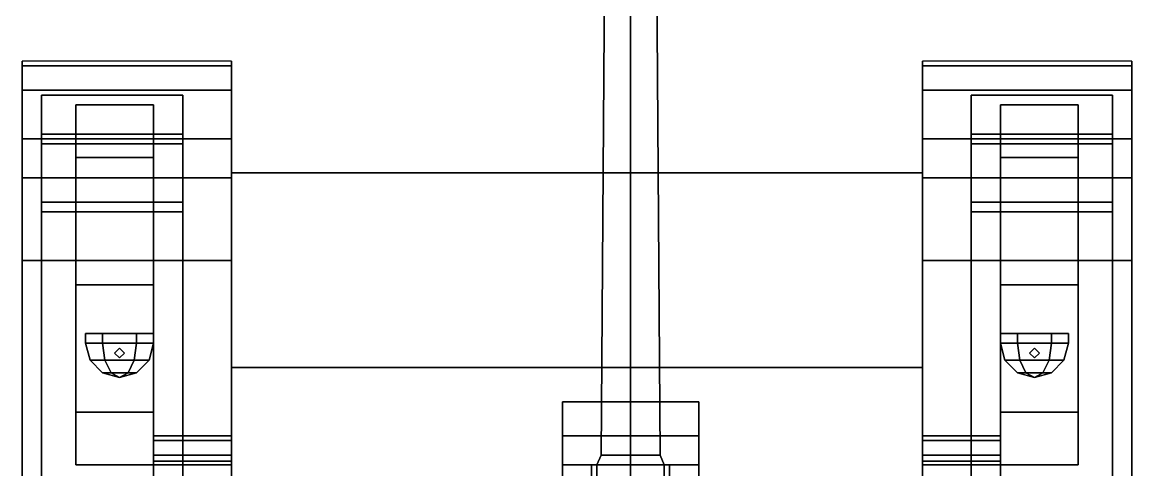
# Model space of a CAD drawing. Header units: millimetres. Extents: x -1.14 to 3, y -2.4 to 5.59.
# Drawn here: x -1.14 to 1.14, y 1.47 to 2.39 of the extents above; entities that cross this region are included whole.
import ezdxf

# ---------------------------------------------------------------- set-up
doc = ezdxf.new("R2010")
doc.units = ezdxf.units.MM
for name, color, linetype in [('gun', 1, 'Continuous'), ('mudguards', 6, 'Continuous'), ('sleeve', 5, 'Continuous'), ('tracks', 3, 'Continuous'), ('wheels', 2, 'Continuous')]:
    doc.layers.add(name, color=color, linetype=linetype)

msp = doc.modelspace()

# ---------------------------------------------------------------- linework, layer by layer
for points in [[(-0.71, 2.08, 0.5), (-0.71, 1.68, 0.33), (-0.71, 1.37, 1.12), (-0.71, 2.08, 0.88)], [(0.71, 2.08, 0.88), (0.71, 2.08, 0.5), (-0.71, 2.08, 0.5), (-0.71, 2.08, 0.88)], [(0.71, 2.08, 0.5), (0.71, 1.68, 0.33), (-0.71, 1.68, 0.33), (-0.71, 2.08, 0.5)], [(-0.71, 2.08, 0.88), (-0.71, 1.37, 1.12), (0.71, 1.37, 1.12), (0.71, 2.08, 0.88)], [(0.71, 1.37, 1.12), (0.71, 1.68, 0.33), (0.71, 2.08, 0.5), (0.71, 2.08, 0.88)], [(-0.975, 1.75, 1.3106), (-1.01, 1.75, 1.25), (-1.01, 1.73, 1.25), (-0.975, 1.73, 1.3106)], [(-1.01, 1.75, 1.25), (-0.975, 1.75, 1.1894), (-0.975, 1.73, 1.1894), (-1.01, 1.73, 1.25)], [(-0.87, 1.75, 1.25), (-1.01, 1.75, 1.25), (-0.975, 1.75, 1.3106), (-0.905, 1.75, 1.3106)], [(-0.905, 1.75, 1.1894), (-0.975, 1.75, 1.1894), (-1.01, 1.75, 1.25), (-0.87, 1.75, 1.25)], [(-0.905, 1.75, 1.3106), (-0.975, 1.75, 1.3106), (-0.975, 1.73, 1.3106), (-0.905, 1.73, 1.3106)], [(-0.975, 1.75, 1.1894), (-0.905, 1.75, 1.1894), (-0.905, 1.73, 1.1894), (-0.975, 1.73, 1.1894)], [(-0.87, 1.75, 1.25), (-0.905, 1.75, 1.3106), (-0.905, 1.73, 1.3106), (-0.87, 1.73, 1.25)], [(-0.905, 1.75, 1.1894), (-0.87, 1.75, 1.25), (-0.87, 1.73, 1.25), (-0.905, 1.73, 1.1894)], [(0.975, 1.75, 1.1894), (0.905, 1.75, 1.1894), (0.87, 1.75, 1.25), (1.01, 1.75, 1.25)], [(1.01, 1.75, 1.25), (0.87, 1.75, 1.25), (0.905, 1.75, 1.3106), (0.975, 1.75, 1.3106)], [(0.87, 1.75, 1.25), (0.905, 1.75, 1.1894), (0.905, 1.73, 1.1894), (0.87, 1.73, 1.25)], [(0.905, 1.75, 1.3106), (0.87, 1.75, 1.25), (0.87, 1.73, 1.25), (0.905, 1.73, 1.3106)], [(0.905, 1.75, 1.1894), (0.975, 1.75, 1.1894), (0.975, 1.73, 1.1894), (0.905, 1.73, 1.1894)], [(0.975, 1.75, 1.3106), (0.905, 1.75, 1.3106), (0.905, 1.73, 1.3106), (0.975, 1.73, 1.3106)], [(0.975, 1.75, 1.1894), (1.01, 1.75, 1.25), (1.01, 1.73, 1.25), (0.975, 1.73, 1.1894)], [(1.01, 1.75, 1.25), (0.975, 1.75, 1.3106), (0.975, 1.73, 1.3106), (1.01, 1.73, 1.25)], [(-1.0006, 1.695, 1.25), (-1.01, 1.73, 1.25), (-0.975, 1.73, 1.1894), (-0.9703, 1.695, 1.1975)], [(-0.9703, 1.695, 1.3025), (-0.975, 1.73, 1.3106), (-1.01, 1.73, 1.25), (-1.0006, 1.695, 1.25)], [(-0.9703, 1.695, 1.1975), (-0.975, 1.73, 1.1894), (-0.905, 1.73, 1.1894), (-0.9097, 1.695, 1.1975)], [(-0.9097, 1.695, 1.3025), (-0.905, 1.73, 1.3106), (-0.975, 1.73, 1.3106), (-0.9703, 1.695, 1.3025)], [(-0.94, 1.72, 1.12), (-0.95, 1.71, 1.12), (-0.95, 1.71, 1.2), (-0.94, 1.72, 1.2)], [(-0.95, 1.71, 1.12), (-0.94, 1.7, 1.12), (-0.94, 1.7, 1.2), (-0.95, 1.71, 1.2)], [(-0.93, 1.71, 1.12), (-0.94, 1.72, 1.12), (-0.94, 1.72, 1.2), (-0.93, 1.71, 1.2)], [(-0.94, 1.7, 1.12), (-0.93, 1.71, 1.12), (-0.93, 1.71, 1.2), (-0.94, 1.7, 1.2)], [(-0.9097, 1.695, 1.1975), (-0.905, 1.73, 1.1894), (-0.87, 1.73, 1.25), (-0.8794, 1.695, 1.25)], [(-0.8794, 1.695, 1.25), (-0.87, 1.73, 1.25), (-0.905, 1.73, 1.3106), (-0.9097, 1.695, 1.3025)], [(0.9097, 1.695, 1.3025), (0.905, 1.73, 1.3106), (0.87, 1.73, 1.25), (0.8794, 1.695, 1.25)], [(0.8794, 1.695, 1.25), (0.87, 1.73, 1.25), (0.905, 1.73, 1.1894), (0.9097, 1.695, 1.1975)], [(0.9703, 1.695, 1.3025), (0.975, 1.73, 1.3106), (0.905, 1.73, 1.3106), (0.9097, 1.695, 1.3025)], [(0.9097, 1.695, 1.1975), (0.905, 1.73, 1.1894), (0.975, 1.73, 1.1894), (0.9703, 1.695, 1.1975)], [(0.94, 1.72, 1.12), (0.93, 1.71, 1.12), (0.93, 1.71, 1.2), (0.94, 1.72, 1.2)], [(0.93, 1.71, 1.12), (0.94, 1.7, 1.12), (0.94, 1.7, 1.2), (0.93, 1.71, 1.2)], [(0.95, 1.71, 1.12), (0.94, 1.72, 1.12), (0.94, 1.72, 1.2), (0.95, 1.71, 1.2)], [(0.94, 1.7, 1.12), (0.95, 1.71, 1.12), (0.95, 1.71, 1.2), (0.94, 1.7, 1.2)], [(1.0006, 1.695, 1.25), (1.01, 1.73, 1.25), (0.975, 1.73, 1.3106), (0.9703, 1.695, 1.3025)], [(0.9703, 1.695, 1.1975), (0.975, 1.73, 1.1894), (1.01, 1.73, 1.25), (1.0006, 1.695, 1.25)], [(-0.975, 1.6694, 1.25), (-1.0006, 1.695, 1.25), (-0.9703, 1.695, 1.1975), (-0.9575, 1.6694, 1.2197)], [(-0.9575, 1.6694, 1.2803), (-0.9703, 1.695, 1.3025), (-1.0006, 1.695, 1.25), (-0.975, 1.6694, 1.25)], [(-0.9575, 1.6694, 1.2197), (-0.9703, 1.695, 1.1975), (-0.9097, 1.695, 1.1975), (-0.9225, 1.6694, 1.2197)], [(-0.9225, 1.6694, 1.2803), (-0.9097, 1.695, 1.3025), (-0.9703, 1.695, 1.3025), (-0.9575, 1.6694, 1.2803)], [(-0.9225, 1.6694, 1.2197), (-0.9097, 1.695, 1.1975), (-0.8794, 1.695, 1.25), (-0.905, 1.6694, 1.25)], [(-0.905, 1.6694, 1.25), (-0.8794, 1.695, 1.25), (-0.9097, 1.695, 1.3025), (-0.9225, 1.6694, 1.2803)], [(0.9225, 1.6694, 1.2803), (0.9097, 1.695, 1.3025), (0.8794, 1.695, 1.25), (0.905, 1.6694, 1.25)], [(0.905, 1.6694, 1.25), (0.8794, 1.695, 1.25), (0.9097, 1.695, 1.1975), (0.9225, 1.6694, 1.2197)], [(0.9575, 1.6694, 1.2803), (0.9703, 1.695, 1.3025), (0.9097, 1.695, 1.3025), (0.9225, 1.6694, 1.2803)], [(0.9225, 1.6694, 1.2197), (0.9097, 1.695, 1.1975), (0.9703, 1.695, 1.1975), (0.9575, 1.6694, 1.2197)], [(0.975, 1.6694, 1.25), (1.0006, 1.695, 1.25), (0.9703, 1.695, 1.3025), (0.9575, 1.6694, 1.2803)], [(0.9575, 1.6694, 1.2197), (0.9703, 1.695, 1.1975), (1.0006, 1.695, 1.25), (0.975, 1.6694, 1.25)], [(-0.94, 1.66, 1.25), (-0.975, 1.6694, 1.25), (-0.9575, 1.6694, 1.2197), (-0.94, 1.66, 1.25)], [(-0.94, 1.66, 1.25), (-0.9575, 1.6694, 1.2803), (-0.975, 1.6694, 1.25), (-0.94, 1.66, 1.25)], [(-0.94, 1.66, 1.25), (-0.9575, 1.6694, 1.2197), (-0.9225, 1.6694, 1.2197), (-0.94, 1.66, 1.25)], [(-0.94, 1.66, 1.25), (-0.9225, 1.6694, 1.2803), (-0.9575, 1.6694, 1.2803), (-0.94, 1.66, 1.25)], [(-0.94, 1.66, 1.25), (-0.9225, 1.6694, 1.2197), (-0.905, 1.6694, 1.25), (-0.94, 1.66, 1.25)], [(-0.94, 1.66, 1.25), (-0.905, 1.6694, 1.25), (-0.9225, 1.6694, 1.2803), (-0.94, 1.66, 1.25)], [(-0.71, 1.68, 0.33), (-0.71, -1.49, 0.33), (-0.71, -1.99, 1.12), (-0.71, 1.37, 1.12)], [(0.71, 1.68, 0.33), (0.71, -1.49, 0.33), (-0.71, -1.49, 0.33), (-0.71, 1.68, 0.33)], [(0.71, -1.99, 1.12), (0.71, -1.49, 0.33), (0.71, 1.68, 0.33), (0.71, 1.37, 1.12)], [(0.94, 1.66, 1.25), (0.9225, 1.6694, 1.2803), (0.905, 1.6694, 1.25), (0.94, 1.66, 1.25)], [(0.94, 1.66, 1.25), (0.905, 1.6694, 1.25), (0.9225, 1.6694, 1.2197), (0.94, 1.66, 1.25)], [(0.94, 1.66, 1.25), (0.9575, 1.6694, 1.2803), (0.9225, 1.6694, 1.2803), (0.94, 1.66, 1.25)], [(0.94, 1.66, 1.25), (0.9225, 1.6694, 1.2197), (0.9575, 1.6694, 1.2197), (0.94, 1.66, 1.25)], [(0.94, 1.66, 1.25), (0.975, 1.6694, 1.25), (0.9575, 1.6694, 1.2803), (0.94, 1.66, 1.25)], [(0.94, 1.66, 1.25), (0.9575, 1.6694, 1.2197), (0.975, 1.6694, 1.25), (0.94, 1.66, 1.25)]]:
    msp.add_3dface(points)
at = {"color": 5}
for points in [[(-0.87, 1.54, 0.42), (-0.87, 1.5, 0.36), (-0.87, 1.488, 0.5336), (-0.87, 1.53, 0.5)], [(-0.71, 1.53, 0.5), (-0.71, 1.54, 0.42), (-0.87, 1.54, 0.42), (-0.87, 1.53, 0.5)], [(-0.71, 1.54, 0.42), (-0.71, 1.5, 0.36), (-0.87, 1.5, 0.36), (-0.87, 1.54, 0.42)], [(-0.87, 1.53, 0.5), (-0.87, 1.488, 0.5336), (-0.71, 1.488, 0.5336), (-0.71, 1.53, 0.5)], [(0.87, 1.53, 0.5), (0.87, 1.54, 0.42), (0.71, 1.54, 0.42), (0.71, 1.53, 0.5)], [(0.87, 1.54, 0.42), (0.87, 1.5, 0.36), (0.71, 1.5, 0.36), (0.71, 1.54, 0.42)], [(0.71, 1.53, 0.5), (0.71, 1.488, 0.5336), (0.87, 1.488, 0.5336), (0.87, 1.53, 0.5)], [(0.87, 1.48, 0.54), (0.87, 1.5, 0.36), (0.87, 1.54, 0.42), (0.87, 1.53, 0.5)], [(-0.87, 1.5, 0.36), (-0.87, 1.45, 0.33), (-0.87, 1.38, 0.66), (-0.87, 1.48, 0.65)], [(-0.71, 1.5, 0.36), (-0.71, 1.45, 0.33), (-0.87, 1.45, 0.33), (-0.87, 1.5, 0.36)], [(-0.71, 1.48, 0.65), (-0.71, 1.488, 0.5336), (-0.87, 1.488, 0.5336), (-0.87, 1.48, 0.65)], [(0.87, 1.5, 0.36), (0.87, 1.45, 0.33), (0.71, 1.45, 0.33), (0.71, 1.5, 0.36)], [(0.87, 1.48, 0.65), (0.87, 1.488, 0.5336), (0.71, 1.488, 0.5336), (0.71, 1.48, 0.65)], [(0.87, 1.38, 0.66), (0.87, 1.45, 0.33), (0.87, 1.5, 0.36), (0.87, 1.48, 0.65)], [(-0.87, 1.48, 0.65), (-0.87, 1.38, 0.66), (-0.71, 1.38, 0.66), (-0.71, 1.48, 0.65)], [(0.71, 1.48, 0.65), (0.71, 1.38, 0.66), (0.87, 1.38, 0.66), (0.87, 1.48, 0.65)]]:
    msp.add_3dface(points, dxfattribs=at)
at = {"layer": 'gun'}
for points in [[(0.11, 3.35, 1.955), (0.0624, 3.35, 1.9275), (0.0494, 1.5, 1.935), (0.11, 1.5, 1.97)], [(0.0624, 3.35, 1.9275), (0.0624, 3.35, 1.8725), (0.0494, 1.5, 1.865), (0.0494, 1.5, 1.935)], [(0.0624, 3.35, 1.8725), (0.11, 3.35, 1.845), (0.11, 1.5, 1.83), (0.0494, 1.5, 1.865)], [(0.11, 3.35, 1.845), (0.1576, 3.35, 1.8725), (0.1706, 1.5, 1.865), (0.11, 1.5, 1.83)], [(0.1576, 3.35, 1.9275), (0.11, 3.35, 1.955), (0.11, 1.5, 1.97), (0.1706, 1.5, 1.935)], [(0.1576, 3.35, 1.8725), (0.1576, 3.35, 1.9275), (0.1706, 1.5, 1.935), (0.1706, 1.5, 1.865)], [(0.11, 1.5, 1.97), (0.0494, 1.5, 1.935), (0.0407, 1.48, 1.94), (0.11, 1.48, 1.98)], [(0.0494, 1.5, 1.935), (0.0494, 1.5, 1.865), (0.0407, 1.48, 1.86), (0.0407, 1.48, 1.94)], [(0.0494, 1.5, 1.865), (0.11, 1.5, 1.83), (0.11, 1.48, 1.82), (0.0407, 1.48, 1.86)], [(0.11, 1.5, 1.83), (0.1706, 1.5, 1.865), (0.1793, 1.48, 1.86), (0.11, 1.48, 1.82)], [(0.1706, 1.5, 1.935), (0.11, 1.5, 1.97), (0.11, 1.48, 1.98), (0.1793, 1.48, 1.94)], [(0.1706, 1.5, 1.865), (0.1706, 1.5, 1.935), (0.1793, 1.48, 1.94), (0.1793, 1.48, 1.86)], [(0.11, 1.48, 1.98), (0.0407, 1.48, 1.94), (0.0321, 0.45, 1.945), (0.11, 0.45, 1.99)], [(0.0407, 1.48, 1.94), (0.0407, 1.48, 1.86), (0.0321, 0.45, 1.855), (0.0321, 0.45, 1.945)], [(0.0407, 1.48, 1.86), (0.11, 1.48, 1.82), (0.11, 0.45, 1.81), (0.0321, 0.45, 1.855)], [(0.11, 1.48, 1.82), (0.1793, 1.48, 1.86), (0.1879, 0.45, 1.855), (0.11, 0.45, 1.81)], [(0.1793, 1.48, 1.94), (0.11, 1.48, 1.98), (0.11, 0.45, 1.99), (0.1879, 0.45, 1.945)], [(0.1793, 1.48, 1.86), (0.1793, 1.48, 1.94), (0.1879, 0.45, 1.945), (0.1879, 0.45, 1.855)]]:
    msp.add_3dface(points, dxfattribs=at)
at = {"layer": 'mudguards'}
for points in [[(-0.71, 2.31, 0.78), (-1.14, 2.31, 0.78), (-1.14, 2.3, 0.82), (-0.71, 2.3, 0.82)], [(-0.71, 2.08, 0.69), (-0.71, 2.31, 0.78), (-0.71, 2.3, 0.82), (-0.71, 2.08, 0.88)], [(1.14, 2.31, 0.78), (0.71, 2.31, 0.78), (0.71, 2.3, 0.82), (1.14, 2.3, 0.82)], [(0.71, 2.31, 0.78), (0.71, 2.08, 0.88), (0.71, 2.25, 0.91), (0.71, 2.3, 0.82)], [(0.71, 2.08, 0.69), (0.71, 2.08, 0.69), (0.71, 2.08, 0.88), (0.71, 2.31, 0.78)], [(1.14, 2.26, 0.77), (1.14, 2.31, 0.78), (1.14, 2.3, 0.82), (1.14, 2.24, 0.81)], [(-0.71, 2.3, 0.82), (-1.14, 2.3, 0.82), (-1.14, 2.25, 0.91), (-0.71, 2.25, 0.91)], [(-0.71, 2.08, 0.88), (-0.71, 2.3, 0.82), (-0.71, 2.25, 0.91), (-0.71, 2.08, 0.88)], [(1.14, 2.3, 0.82), (0.71, 2.3, 0.82), (0.71, 2.25, 0.91), (1.14, 2.25, 0.91)], [(1.14, 2.24, 0.81), (1.14, 2.3, 0.82), (1.14, 2.25, 0.91), (1.14, 2.2, 0.89)], [(-0.71, 2.25, 0.91), (-1.14, 2.25, 0.91), (-1.14, 2.15, 1.02), (-0.71, 2.15, 1.02)], [(-0.71, 2.25, 0.91), (-0.71, 2.15, 1.02), (-0.71, 2.07, 1.07), (-0.71, 2.08, 0.88)], [(1.14, 2.25, 0.91), (0.71, 2.25, 0.91), (0.71, 2.15, 1.02), (1.14, 2.15, 1.02)], [(0.71, 2.25, 0.91), (0.71, 2.08, 0.88), (0.71, 2.07, 1.07), (0.71, 2.15, 1.02)], [(1.14, 2.2, 0.89), (1.14, 2.25, 0.91), (1.14, 2.15, 1.02), (1.14, 2.11, 0.98)], [(-0.71, 2.15, 1.02), (-1.14, 2.15, 1.02), (-1.14, 2.07, 1.07), (-0.71, 2.07, 1.07)], [(1.14, 2.15, 1.02), (0.71, 2.15, 1.02), (0.71, 2.07, 1.07), (1.14, 2.07, 1.07)], [(1.14, 2.11, 0.98), (1.14, 2.15, 1.02), (1.14, 2.07, 1.07), (1.14, 2.06, 1.02)], [(-0.71, 2.08, 0.88), (-0.71, 2.07, 1.07), (-0.71, 1.9, 1.12), (-0.71, 1.37, 1.12)], [(0.71, 2.07, 1.07), (0.71, 2.08, 0.88), (0.71, 1.37, 1.12), (0.71, 1.9, 1.12)], [(-0.71, 2.07, 1.07), (-1.14, 2.07, 1.07), (-1.14, 1.9, 1.12), (-0.71, 1.9, 1.12)], [(1.14, 2.07, 1.07), (0.71, 2.07, 1.07), (0.71, 1.9, 1.12), (1.14, 1.9, 1.12)], [(1.14, 2.06, 1.02), (1.14, 2.07, 1.07), (1.14, 1.9, 1.12), (1.14, 1.9, 1.06)], [(-0.71, 1.9, 1.12), (-1.14, 1.9, 1.12), (-1.14, -1.02, 1.12), (-0.71, -1.02, 1.12)], [(1.14, 1.9, 1.12), (0.71, 1.9, 1.12), (0.71, -1.02, 1.12), (1.14, -1.02, 1.12)], [(1.14, 1.9, 1.06), (1.14, 1.9, 1.12), (1.14, -1.02, 1.12), (1.14, -1.02, 1.06)]]:
    msp.add_3dface(points, dxfattribs=at)
at = {"layer": 'mudguards', "color": 2}
for points in [[(-1.14, 2.26, 0.77), (-1.14, 2.31, 0.78), (-1.14, 2.3, 0.82), (-1.14, 2.24, 0.81)], [(-1.14, 2.24, 0.81), (-1.14, 2.3, 0.82), (-1.14, 2.25, 0.91), (-1.14, 2.2, 0.89)], [(-1.14, 2.2, 0.89), (-1.14, 2.25, 0.91), (-1.14, 2.15, 1.02), (-1.14, 2.11, 0.98)], [(-1.14, 2.11, 0.98), (-1.14, 2.15, 1.02), (-1.14, 2.07, 1.07), (-1.14, 2.06, 1.02)], [(-1.14, 2.06, 1.02), (-1.14, 2.07, 1.07), (-1.14, 1.9, 1.12), (-1.14, 1.9, 1.06)], [(-1.14, 1.9, 1.06), (-1.14, 1.9, 1.12), (-1.14, -1.02, 1.12), (-1.14, -1.02, 1.06)]]:
    msp.add_3dface(points, dxfattribs=at)
at = {"layer": 'sleeve'}
for points in [[(0.25, 1.61, 1.71), (0.25, 1.61, 1.67), (-0.03, 1.61, 1.67), (-0.03, 1.61, 1.71)], [(-0.03, 1.61, 1.67), (-0.03, 1.54, 1.61), (-0.03, 1.54, 1.78), (-0.03, 1.61, 1.71)], [(0.25, 1.61, 1.67), (0.25, 1.54, 1.61), (-0.03, 1.54, 1.61), (-0.03, 1.61, 1.67)], [(-0.03, 1.61, 1.71), (-0.03, 1.54, 1.78), (0.25, 1.54, 1.78), (0.25, 1.61, 1.71)], [(0.25, 1.54, 1.78), (0.25, 1.54, 1.61), (0.25, 1.61, 1.67), (0.25, 1.61, 1.71)], [(-0.03, 1.54, 1.61), (-0.03, 0.54, 1.61), (-0.03, 0.54, 1.78), (-0.03, 1.54, 1.78)], [(-0.03, 1.54, 1.78), (-0.03, 0.54, 1.78), (0.25, 0.54, 1.78), (0.25, 1.54, 1.78)], [(0.25, 1.54, 1.61), (0.25, 1.3, 1.61), (-0.03, 1.3, 1.61), (-0.03, 1.54, 1.61)], [(0.25, 0.54, 1.78), (0.25, 0.54, 1.61), (0.25, 1.54, 1.61), (0.25, 1.54, 1.78)], [(0.25, 1.48, 1.91), (0.25, 1.48, 1.78), (-0.03, 1.48, 1.78), (-0.03, 1.48, 1.91)], [(-0.03, 1.48, 1.78), (-0.03, 1.32, 1.78), (-0.03, 1.32, 1.91), (-0.03, 1.48, 1.91)], [(0.19, 1.48, 1.99), (0.25, 1.48, 1.91), (-0.03, 1.48, 1.91), (0.03, 1.48, 1.99)], [(-0.03, 1.48, 1.91), (-0.03, 1.32, 1.91), (0.03, 1.32, 1.99), (0.03, 1.48, 1.99)], [(0.03, 1.48, 1.99), (0.03, 1.32, 1.99), (0.19, 1.32, 1.99), (0.19, 1.48, 1.99)], [(0.19, 1.32, 1.99), (0.25, 1.32, 1.91), (0.25, 1.48, 1.91), (0.19, 1.48, 1.99)], [(0.25, 1.32, 1.91), (0.25, 1.32, 1.78), (0.25, 1.48, 1.78), (0.25, 1.48, 1.91)]]:
    msp.add_3dface(points, dxfattribs=at)
at = {"layer": 'tracks'}
for points in [[(-0.81, 2.24, 0.55), (-0.81, 2.16, 0.39), (-1.1, 2.16, 0.39), (-1.1, 2.24, 0.55)], [(-1.1, 2.24, 0.55), (-1.1, 2.16, 0.39), (-0.81, 2.16, 0.39), (-0.81, 2.24, 0.55)], [(-0.81, 2.14, 0.9), (-0.81, 2.24, 0.74), (-1.1, 2.24, 0.74), (-1.1, 2.14, 0.9)], [(-1.1, 2.14, 0.9), (-1.1, 2.24, 0.74), (-0.81, 2.24, 0.74), (-0.81, 2.14, 0.9)], [(-1.1, 2.24, 0.74), (-1.1, 2.24, 0.55), (-0.81, 2.24, 0.55), (-0.81, 2.24, 0.74)], [(-0.81, 2.24, 0.74), (-0.81, 2.24, 0.55), (-1.1, 2.24, 0.55), (-1.1, 2.24, 0.74)], [(0.81, 2.14, 0.9), (0.81, 2.24, 0.74), (1.1, 2.24, 0.74), (1.1, 2.14, 0.9)], [(1.1, 2.14, 0.9), (1.1, 2.24, 0.74), (0.81, 2.24, 0.74), (0.81, 2.14, 0.9)], [(1.1, 2.24, 0.74), (1.1, 2.24, 0.55), (0.81, 2.24, 0.55), (0.81, 2.24, 0.74)], [(0.81, 2.24, 0.74), (0.81, 2.24, 0.55), (1.1, 2.24, 0.55), (1.1, 2.24, 0.74)], [(1.1, 2.24, 0.55), (1.1, 2.16, 0.39), (0.81, 2.16, 0.39), (0.81, 2.24, 0.55)], [(0.81, 2.24, 0.55), (0.81, 2.16, 0.39), (1.1, 2.16, 0.39), (1.1, 2.24, 0.55)], [(-1.1, 2.16, 0.39), (-1.1, 2.02, 0.27), (-0.81, 2.02, 0.27), (-0.81, 2.16, 0.39)], [(-0.81, 2.16, 0.39), (-0.81, 2.02, 0.27), (-1.1, 2.02, 0.27), (-1.1, 2.16, 0.39)], [(0.81, 2.16, 0.39), (0.81, 2.02, 0.27), (1.1, 2.02, 0.27), (1.1, 2.16, 0.39)], [(1.1, 2.16, 0.39), (1.1, 2.02, 0.27), (0.81, 2.02, 0.27), (0.81, 2.16, 0.39)], [(-0.81, 2, 0.99), (-0.81, 2.14, 0.9), (-1.1, 2.14, 0.9), (-1.1, 2, 0.99)], [(-1.1, 2, 0.99), (-1.1, 2.14, 0.9), (-0.81, 2.14, 0.9), (-0.81, 2, 0.99)], [(1.1, 2, 0.99), (1.1, 2.14, 0.9), (0.81, 2.14, 0.9), (0.81, 2, 0.99)], [(0.81, 2, 0.99), (0.81, 2.14, 0.9), (1.1, 2.14, 0.9), (1.1, 2, 0.99)], [(-0.81, 2.02, 0.27), (-0.81, 1.23), (-1.1, 1.23), (-1.1, 2.02, 0.27)], [(-1.1, 2.02, 0.27), (-1.1, 1.23), (-0.81, 1.23), (-0.81, 2.02, 0.27)], [(1.1, 2.02, 0.27), (1.1, 1.23), (0.81, 1.23), (0.81, 2.02, 0.27)], [(0.81, 2.02, 0.27), (0.81, 1.23), (1.1, 1.23), (1.1, 2.02, 0.27)], [(-1.1, 1.9, 1.01), (-1.1, 2, 0.99), (-0.81, 2, 0.99), (-0.81, 1.9, 1.01)], [(-0.81, 1.9, 1.01), (-0.81, 2, 0.99), (-1.1, 2, 0.99), (-1.1, 1.9, 1.01)], [(0.81, 1.9, 1.01), (0.81, 2, 0.99), (1.1, 2, 0.99), (1.1, 1.9, 1.01)], [(1.1, 1.9, 1.01), (1.1, 2, 0.99), (0.81, 2, 0.99), (0.81, 1.9, 1.01)], [(-0.81, 1.06, 0.98), (-0.81, 1.9, 1.01), (-1.1, 1.9, 1.01), (-1.1, 1.06, 0.98)], [(-1.1, 1.06, 0.98), (-1.1, 1.9, 1.01), (-0.81, 1.9, 1.01), (-0.81, 1.06, 0.98)], [(1.1, 1.06, 0.98), (1.1, 1.9, 1.01), (0.81, 1.9, 1.01), (0.81, 1.06, 0.98)], [(0.81, 1.06, 0.98), (0.81, 1.9, 1.01), (1.1, 1.9, 1.01), (1.1, 1.06, 0.98)]]:
    msp.add_3dface(points, dxfattribs=at)
at = {"layer": 'wheels'}
for points in [[(-0.87, 2.1116, 0.8916), (-0.87, 2.22, 0.63), (-1.03, 2.22, 0.63), (-1.03, 2.1116, 0.8916)], [(-0.87, 2.22, 0.63), (-0.87, 2.1116, 0.3684), (-1.03, 2.1116, 0.3684), (-1.03, 2.22, 0.63)], [(-1.03, 2.1116, 0.3684), (-1.03, 1.48, 0.63), (-1.03, 1.5884, 0.8916), (-1.03, 2.22, 0.63)], [(-1.03, 2.22, 0.63), (-1.03, 1.5884, 0.8916), (-1.03, 1.85, 1), (-1.03, 2.1116, 0.8916)], [(-0.87, 1.5884, 0.8916), (-0.87, 2.22, 0.63), (-0.87, 2.1116, 0.8916), (-0.87, 1.85, 1)], [(-0.87, 1.48, 0.63), (-0.87, 2.1116, 0.3684), (-0.87, 2.22, 0.63), (-0.87, 1.5884, 0.8916)], [(0.87, 2.1116, 0.3684), (0.87, 1.48, 0.63), (0.87, 1.5884, 0.8916), (0.87, 2.22, 0.63)], [(1.03, 2.22, 0.63), (1.03, 2.1116, 0.3684), (0.87, 2.1116, 0.3684), (0.87, 2.22, 0.63)], [(0.87, 2.22, 0.63), (0.87, 1.5884, 0.8916), (0.87, 1.85, 1), (0.87, 2.1116, 0.8916)], [(1.03, 2.1116, 0.8916), (1.03, 2.22, 0.63), (0.87, 2.22, 0.63), (0.87, 2.1116, 0.8916)], [(1.03, 1.48, 0.63), (1.03, 2.1116, 0.3684), (1.03, 2.22, 0.63), (1.03, 1.5884, 0.8916)], [(1.03, 1.5884, 0.8916), (1.03, 2.22, 0.63), (1.03, 2.1116, 0.8916), (1.03, 1.85, 1)], [(-0.87, 1.85, 1), (-0.87, 2.1116, 0.8916), (-1.03, 2.1116, 0.8916), (-1.03, 1.85, 1)], [(-0.87, 2.1116, 0.3684), (-0.87, 1.85, 0.26), (-1.03, 1.85, 0.26), (-1.03, 2.1116, 0.3684)], [(-1.03, 1.85, 0.26), (-1.03, 1.5884, 0.3684), (-1.03, 1.48, 0.63), (-1.03, 2.1116, 0.3684)], [(-0.87, 1.5884, 0.3684), (-0.87, 1.85, 0.26), (-0.87, 2.1116, 0.3684), (-0.87, 1.48, 0.63)], [(0.87, 1.85, 0.26), (0.87, 1.5884, 0.3684), (0.87, 1.48, 0.63), (0.87, 2.1116, 0.3684)], [(1.03, 2.1116, 0.3684), (1.03, 1.85, 0.26), (0.87, 1.85, 0.26), (0.87, 2.1116, 0.3684)], [(1.03, 1.85, 1), (1.03, 2.1116, 0.8916), (0.87, 2.1116, 0.8916), (0.87, 1.85, 1)], [(1.03, 1.5884, 0.3684), (1.03, 1.85, 0.26), (1.03, 2.1116, 0.3684), (1.03, 1.48, 0.63)], [(-0.87, 1.5884, 0.8916), (-0.87, 1.85, 1), (-1.03, 1.85, 1), (-1.03, 1.5884, 0.8916)], [(-0.87, 1.85, 0.26), (-0.87, 1.5884, 0.3684), (-1.03, 1.5884, 0.3684), (-1.03, 1.85, 0.26)], [(1.03, 1.85, 0.26), (1.03, 1.5884, 0.3684), (0.87, 1.5884, 0.3684), (0.87, 1.85, 0.26)], [(1.03, 1.5884, 0.8916), (1.03, 1.85, 1), (0.87, 1.85, 1), (0.87, 1.5884, 0.8916)], [(-0.87, 1.48, 0.63), (-0.87, 1.5884, 0.8916), (-1.03, 1.5884, 0.8916), (-1.03, 1.48, 0.63)], [(-0.87, 1.5884, 0.3684), (-0.87, 1.48, 0.63), (-1.03, 1.48, 0.63), (-1.03, 1.5884, 0.3684)], [(1.03, 1.5884, 0.3684), (1.03, 1.48, 0.63), (0.87, 1.48, 0.63), (0.87, 1.5884, 0.3684)], [(1.03, 1.48, 0.63), (1.03, 1.5884, 0.8916), (0.87, 1.5884, 0.8916), (0.87, 1.48, 0.63)]]:
    msp.add_3dface(points, dxfattribs=at)

doc.saveas('drawing.dxf')
